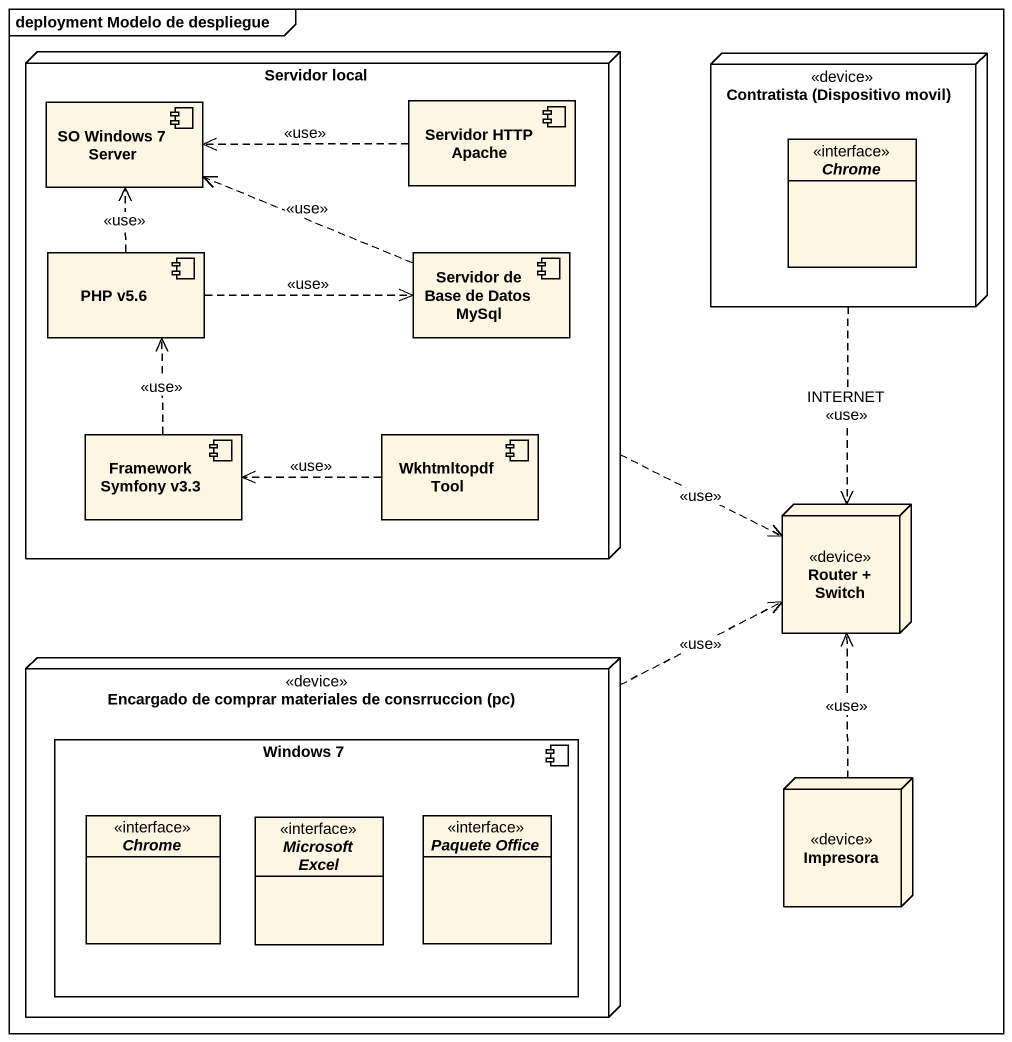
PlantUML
@startuml
mainframe deployment Modelo de despliegue
allowmixing
hide circle
hide empty members
node "Servidor local" as Servidor_local {
  component "SO Windows 7 Server" as SO_Windows_7_Server
  component "Servidor HTTP Apache" as Servidor_HTTP_Apache
  component "PHP v5.6" as PHP_v5_6
  component "Servidor de Base de Datos MySql" as Servidor_de_Base_de_Datos
  component "Framework Symfony v3.3" as Framework_Symfony_v3_3
  component "Wkhtmltopdf Tool" as Wkhtmltopdf_Tool
}
node "Contratista (Dispositivo movil)" as Contratista_Dispositivo <<device>> {
  interface Chrome <<interface>>
}
node "Router + Switch" as Router_Switch <<device>>
node "Encargado de comprar materiales de consrruccion (pc)" as Encargado_de_comprar <<device>> {
  component "Windows 7" as Windows_7 {
    interface "Chrome" as Chrome_2 <<interface>>
    interface "Microsoft Excel" as Microsoft_Excel <<interface>>
    interface "Paquete Office" as Paquete_Office <<interface>>
  }
}
node Impresora <<device>>
Servidor_local .right.> Router_Switch : <<use>>
Contratista_Dispositivo ..> Router_Switch : INTERNET\n<<use>>
Servidor_HTTP_Apache .left.> SO_Windows_7_Server : <<use>>
PHP_v5_6 .up.> SO_Windows_7_Server : <<use>>
PHP_v5_6 .right.> Servidor_de_Base_de_Datos : <<use>>
Servidor_de_Base_de_Datos .left.> SO_Windows_7_Server : <<use>>
Framework_Symfony_v3_3 .up.> PHP_v5_6 : <<use>>
Wkhtmltopdf_Tool .left.> Framework_Symfony_v3_3 : <<use>>
Encargado_de_comprar .right.> Router_Switch : <<use>>
Impresora .up.> Router_Switch : <<use>>
@enduml
